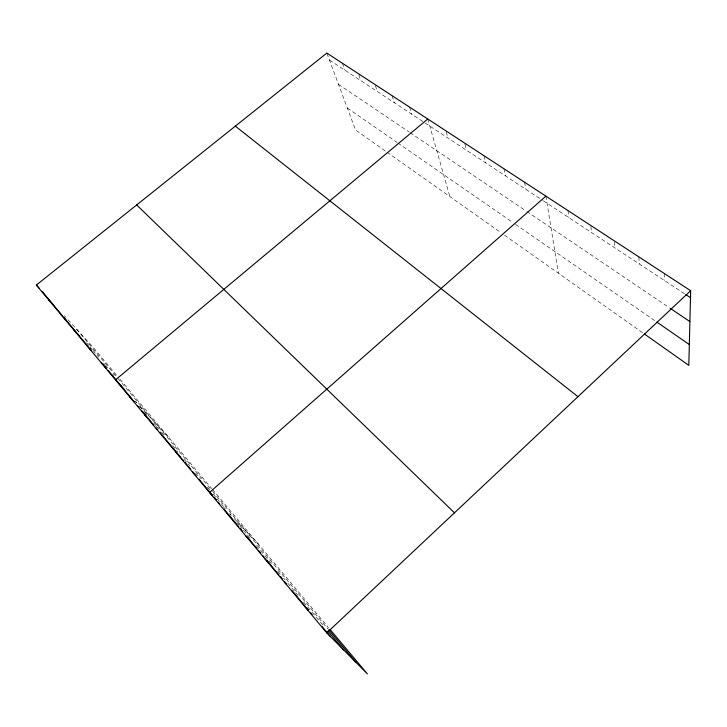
<?xml version="1.0" encoding="UTF-8"?>
<svg xmlns="http://www.w3.org/2000/svg" width="727" height="727" viewBox="0 0 727 727"><rect width="100%" height="100%" fill="white"/><g stroke="black" fill="none" stroke-linecap="round" stroke-linejoin="round"><path stroke-width="0.55" stroke-dasharray="3.63 2.73" d="M329.44 60.041L424.105 122.345M425.05 122.972L542.451 200.234M543.378 200.843L684.889 293.981M338.491 84.332L409.292 132.132M410.192 132.741L525.957 210.903M526.866 211.512L669.376 307.73M347.342 108.059L397.042 142.428M397.942 143.055L512.853 222.517M515.543 224.37L655.972 321.488M385.237 150.934L355.494 129.924L326.841 53.071M387.055 152.216L500.867 232.613M504.511 235.175L642.532 332.675M223.589 507.337L225.134 508.964M231.286 515.479L229.75 513.853L231.195 515.579M234.358 518.724L258.521 544.269M135.231 401.195L136.758 402.84L135.413 401.14M139.811 406.148L169.155 437.854M64.358 315.745L65.821 317.354M68.011 319.753L92.42 346.488L116.511 375.177M120.01 379.34L211.739 488.562M212.457 489.425L328.559 627.674M76.535 329.095L117.174 377.549M117.901 378.422L210.494 488.853M212.584 491.343L327.932 628.91M86.577 342.808L89.43 346.206M90.139 347.061L92.274 349.614M92.992 350.469L98.636 357.211M103.516 363.037L104.906 364.7M105.597 365.527L107.687 368.026M112.649 373.951L114.084 375.668M139.648 406.202L143.882 411.264M144.591 412.109L146.709 414.644M153.742 423.041L155.823 425.531M156.523 426.367L160.694 431.347M161.385 432.174L164.166 435.5M172.717 445.715L177.742 451.721M184.167 459.391L189.838 466.171M195.508 472.941L200.434 478.829M207.449 487.208L209.549 489.716M213.056 493.906L225.397 508.655M236.957 522.468L239.119 525.048M239.837 525.912L242.727 529.347M243.445 530.21L250.633 538.798M256.367 545.65L263.537 554.219M264.973 555.928L272.116 564.47M277.841 571.304L282.131 576.429M283.557 578.138L284.984 579.837M287.847 583.254L294.989 591.787M295.698 592.641L298.561 596.058M303.559 602.029L311.429 611.434M312.147 612.288L322.879 625.111M342.426 63.258L344.952 70.255M358.829 74.745L360.919 80.761M375.359 85.55L377.368 91.584M392.071 95.682L394.307 102.734M409.646 107.16L411.782 114.239M427.776 119.001L449.849 196.572M446.205 131.878L447.832 137.957M464.916 144.11L466.425 150.198M483.991 155.723L485.618 162.83M503.956 168.764L505.438 175.87M524.576 182.232L525.903 189.347M545.895 196.163L558.409 273.252M567.951 210.566L568.923 217.655M590.887 226.488L591.551 232.549M614.497 241.918L614.978 247.971M638.906 256.913L639.242 263.937M664.296 273.497L664.396 280.486"/><path stroke-width="1.09" d="M329.976 629.355L367.408 673.929L326.786 632.908L36.35 285.066L326.841 53.071L690.65 290.709L688.814 365.363L644.349 333.957M326.786 632.908L690.65 290.709M545.895 196.163L209.521 492.461L212.548 495.669M427.776 119.001L115.511 379.876L124.78 389.89M685.825 294.589L690.477 297.661M670.303 308.366L689.896 321.588M656.881 322.116L689.323 344.553M235.33 126.153L577.956 396.697M136.667 204.95L454.475 512.826M305.267 607.136L308.448 610.38M284.602 582.382L286.656 584.499M264.737 558.59L268.981 562.998M245.635 535.708L249.988 540.261M227.233 513.68L231.695 518.369M216.246 499.576L214.065 497.268L216.183 499.803M192.437 472.005L196.299 476.103M175.961 452.276L183.522 460.709M162.112 435.418L164.838 438.345M144.7 414.835L149.535 420.033M129.86 397.06L134.749 402.331L133.314 400.613M87.385 346.188L90.966 350.078M101.217 362.746L106.187 368.144L104.733 366.408M74.009 330.167L79.052 335.656M48.509 299.624L53.607 305.204M61.05 314.655L66.13 320.189M36.35 285.066L39.276 288.274M42.221 291.491L43.72 293.135M328.659 629.773L356.166 662.579M327.904 631.109L343.689 649.974M42.175 291.527L61.949 315.191M64.04 317.69L87.476 345.752M89.585 348.269L90.993 349.951M108.323 370.697L131.887 398.905M137.567 405.702L138.975 407.384M141.792 410.755L153.706 425.022M155.796 427.521L157.186 429.184M159.967 432.52L179.951 456.438M184.949 462.417L187.093 464.98M188.511 466.689L190.656 469.242M192.791 471.805L194.218 473.513M199.198 479.466L212.657 495.578M218.3 502.339L219.708 504.02M224.643 509.927L238.729 526.793M240.137 528.474L242.245 531.001M247.171 536.889L257.022 548.685M258.43 550.366L260.539 552.893M262.647 555.419L264.055 557.1M266.864 560.472L278.85 574.812M280.258 576.493L282.367 579.028M284.484 581.555L285.893 583.245M292.254 590.86L304.995 606.109M306.412 607.799L308.539 610.344M310.665 612.897L312.092 614.597M322.061 626.538L330.603 636.761"/></g></svg>
